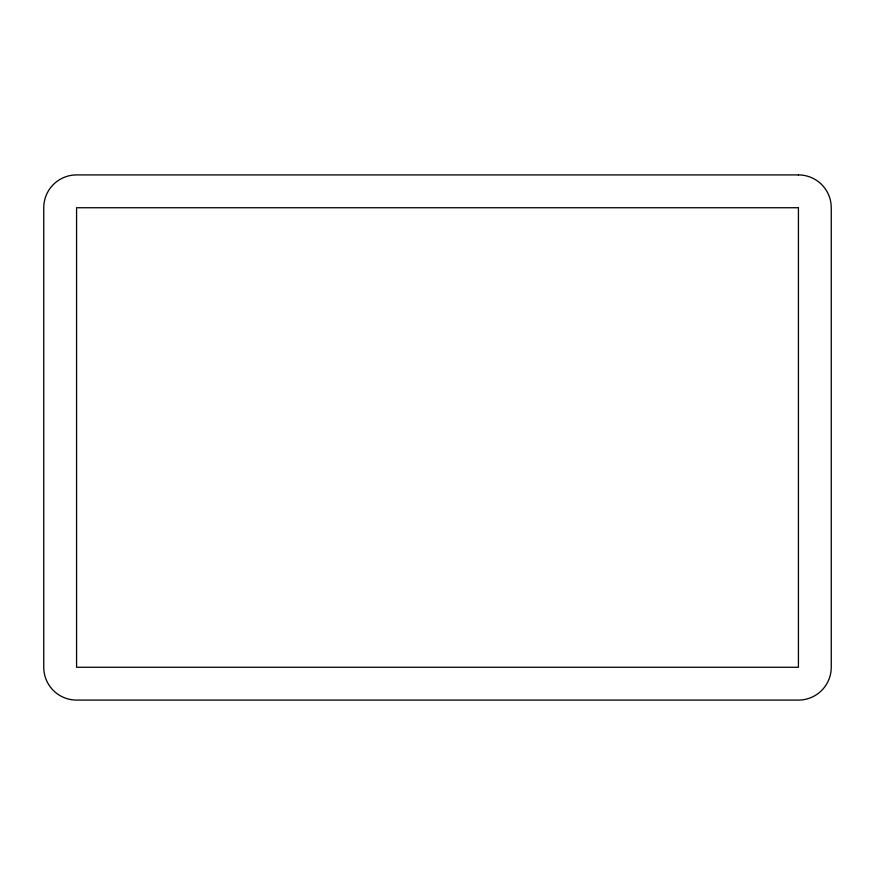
<?xml version="1.0" encoding="UTF-8"?>
<svg xmlns="http://www.w3.org/2000/svg" width="875" height="875" viewBox="0 0 875 875"><rect width="100%" height="100%" fill="white"/><g stroke="black" fill="none" stroke-linecap="round" stroke-linejoin="round"><path stroke-width="1.31" d="M798.427 174.912L76.573 174.912A32.823 32.823 0 0 0 43.75 207.736L43.75 667.264A32.823 32.823 0 0 0 76.573 700.088L798.427 700.088A32.823 32.823 0 0 0 831.25 667.264L831.25 207.736A32.823 32.823 0 0 0 798.427 174.912M798.427 207.736L76.573 207.736L76.573 667.264L798.427 667.264L798.427 207.736"/></g></svg>
